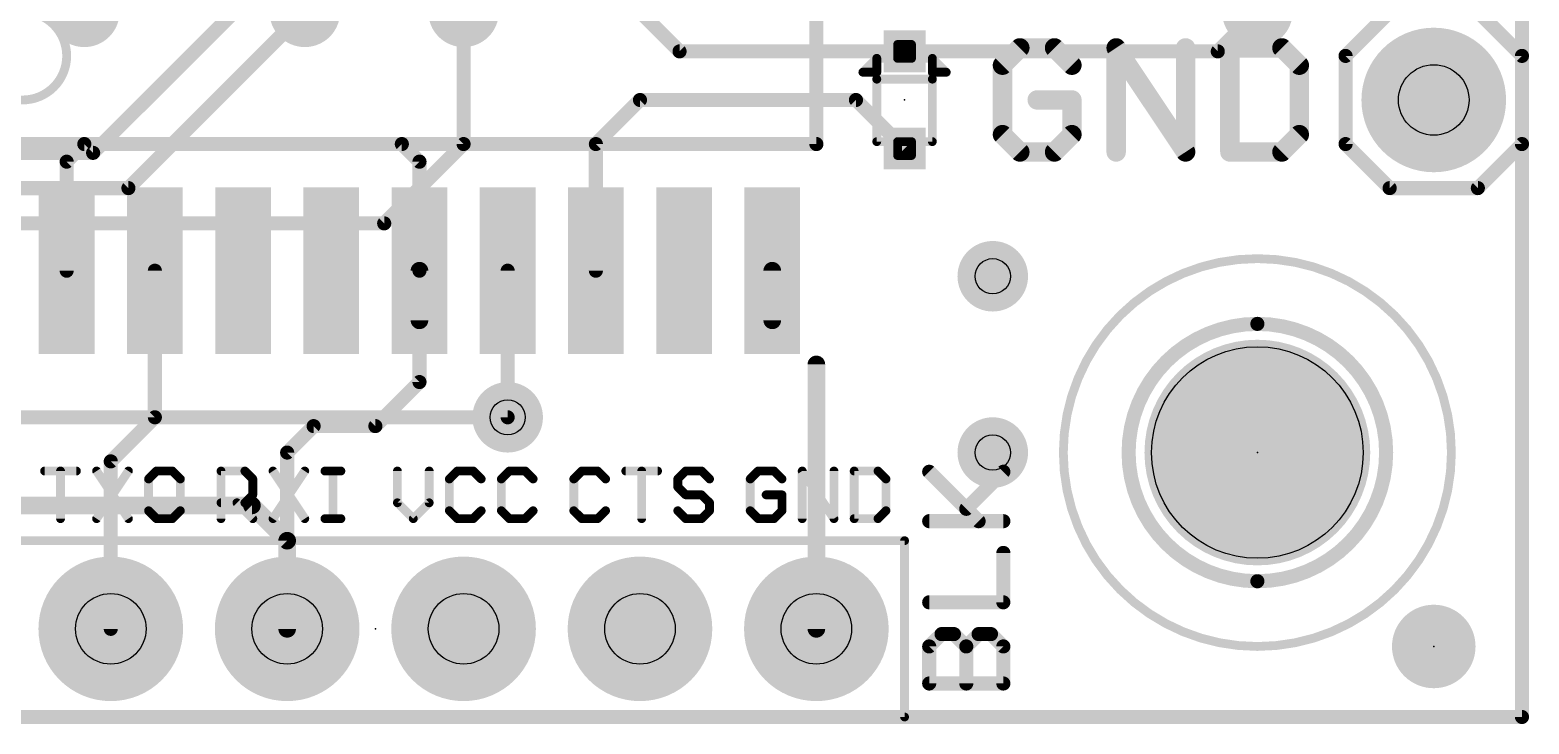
# Model space of a CAD drawing. Extents: x -98 to 45, y 0 to 29.
# Drawn here: x 21.7 to 43.28, y -0.1 to 9.9 of the extents above; entities that cross this region are included whole.
import ezdxf

# ---------------------------------------------------------------- set-up
doc = ezdxf.new("R2010")
doc.units = 0
for name, color, linetype in [('1', 12, 'CONTINUOUS'), ('16', 132, 'CONTINUOUS'), ('17', 110, 'CONTINUOUS'), ('18', 110, 'CONTINUOUS'), ('20', 53, 'CONTINUOUS'), ('21', 53, 'CONTINUOUS'), ('23', 53, 'CONTINUOUS'), ('29', 253, 'CONTINUOUS'), ('30', 253, 'CONTINUOUS'), ('31', 253, 'CONTINUOUS'), ('39', 12, 'CONTINUOUS'), ('41', 12, 'CONTINUOUS'), ('42', 132, 'CONTINUOUS'), ('44', 253, 'CONTINUOUS'), ('51', 53, 'CONTINUOUS')]:
    doc.layers.add(name, color=color, linetype=linetype)

# ---------------------------------------------------------------- blocks, each defined once
blk = doc.blocks.new('RECT')
blk.add_solid([(-0.5, -0.5), (0.5, -0.5), (-0.5, 0.5), (0.5, 0.5)])
blk = doc.blocks.new('PIE')
at = {"const_width": 0.5}
blk.add_lwpolyline([(0, -0.25, 1), (0, 0.25, 1), (0, -0.25)], format="xyb", dxfattribs=at)
blk = doc.blocks.new('ROUNDP')
at = {"const_width": 0.5}
blk.add_lwpolyline([(0, -0.25, 1), (0, 0.25, 1), (0, -0.25)], format="xyb", dxfattribs=at)
blk = doc.blocks.new('ROUNDV')
at = {"const_width": 0.5}
blk.add_lwpolyline([(0, -0.25, 1), (0, 0.25, 1), (0, -0.25)], format="xyb", dxfattribs=at)

msp = doc.modelspace()

# ---------------------------------------------------------------- linework, layer by layer
at = {"layer": '1'}
for points, const_width in [([(43.18, 24.13), (43.18, 0)], 0.2032), ([(29.21, 11.43), (31.05, 9.59)], 0.2032), ([(39.37, 10.16), (38.8, 9.59)], 0.2032), ([(31.05, 9.59), (34.29, 9.59)], 0.2032), ([(38.8, 9.59), (34.29, 9.59)], 0.2032), ([(29.845, 8.255), (30.48, 8.89)], 0.2032), ([(30.48, 8.89), (33.59, 8.89)], 0.2032), ([(33.59, 8.89), (34.29, 8.19)], 0.2032), ([(22.225, 8.001), (22.479, 8.255)], 0.2032), ([(22.479, 8.255), (27.051, 8.255)], 0.2032), ([(27.051, 8.255), (27.305, 8.001)], 0.2032), ([(29.845, 6.43), (29.845, 8.255)], 0.2032), ([(22.225, 6.43), (22.225, 8.001)], 0.2032), ([(27.305, 8.001), (27.305, 6.43)], 0.2032), ([(23.495, 4.318), (23.495, 6.43)], 0.2032), ([(27.305, 6.43), (27.305, 5.715)], 0.254), ([(27.305, 4.826), (27.305, 6.43)], 0.2032), ([(28.575, 6.43), (28.575, 4.318)], 0.2032), ([(32.385, 6.43), (32.385, 5.715)], 0.254), ([(33.02, 5.08), (33.02, 1.27)], 0.254), ([(26.67, 4.191), (27.305, 4.826)], 0.2032), ([(22.86, 3.683), (23.495, 4.318)], 0.2032), ([(25.4, 3.81), (25.781, 4.191)], 0.2032), ([(25.781, 4.191), (26.67, 4.191)], 0.2032), ([(25.4, 1.27), (25.4, 3.81)], 0.2032), ([(22.86, 1.27), (22.86, 3.683)], 0.2032), ([(43.18, 0), (0, 0)], 0.2032)]:
    msp.add_lwpolyline(points, dxfattribs=dict(at, const_width=const_width))
for points, const_width in [([(31.05, 9.6408, 1), (31.05, 9.5392)], 0.1016), ([(31.0141, 9.5541, 1), (31.0859, 9.6259)], 0.1016), ([(34.29, 9.6408, 1), (34.29, 9.5392)], 0.1016), ([(34.29, 9.5392, 1), (34.29, 9.6408)], 0.1016), ([(38.7641, 9.6259, 1), (38.8359, 9.5541)], 0.1016), ([(38.8, 9.5392, 1), (38.8, 9.6408)], 0.1016), ([(30.48, 8.9408, 1), (30.48, 8.8392)], 0.1016), ([(30.5159, 8.8541, 1), (30.4441, 8.9259)], 0.1016), ([(33.6259, 8.9259, 1), (33.5541, 8.8541)], 0.1016), ([(33.59, 8.8392, 1), (33.59, 8.9408)], 0.1016), ([(22.479, 8.3058, 1), (22.479, 8.2042)], 0.1016), ([(22.5149, 8.2191, 1), (22.4431, 8.2909)], 0.1016), ([(27.0869, 8.2909, 1), (27.0151, 8.2191)], 0.1016), ([(27.051, 8.2042, 1), (27.051, 8.3058)], 0.1016), ([(29.8958, 8.255, 1), (29.7942, 8.255)], 0.1016), ([(29.8091, 8.2909, 1), (29.8809, 8.2191)], 0.1016), ([(34.2541, 8.1541, 1), (34.3259, 8.2259)], 0.1016), ([(22.2758, 8.001, 1), (22.1742, 8.001)], 0.1016), ([(22.1891, 8.0369, 1), (22.2609, 7.9651)], 0.1016), ([(27.3558, 8.001, 1), (27.2542, 8.001)], 0.1016), ([(27.2691, 7.9651, 1), (27.3409, 8.0369)], 0.1016), ([(22.1742, 6.43, 1), (22.2758, 6.43)], 0.1016), ([(23.5458, 6.43, 1), (23.4442, 6.43)], 0.1016), ([(27.3685, 6.43, 1), (27.2415, 6.43)], 0.127), ([(27.3558, 6.43, 1), (27.2542, 6.43)], 0.1016), ([(27.2542, 6.43, 1), (27.3558, 6.43)], 0.1016), ([(28.6258, 6.43, 1), (28.5242, 6.43)], 0.1016), ([(29.7942, 6.43, 1), (29.8958, 6.43)], 0.1016), ([(32.4485, 6.43, 1), (32.3215, 6.43)], 0.127), ([(27.2415, 5.715, 1), (27.3685, 5.715)], 0.127), ([(32.3215, 5.715, 1), (32.4485, 5.715)], 0.127), ([(33.0835, 5.08, 1), (32.9565, 5.08)], 0.127), ([(27.2542, 4.826, 1), (27.3558, 4.826)], 0.1016), ([(27.3409, 4.7901, 1), (27.2691, 4.8619)], 0.1016), ([(23.4442, 4.318, 1), (23.5458, 4.318)], 0.1016), ([(23.5309, 4.2821, 1), (23.4591, 4.3539)], 0.1016), ([(28.5242, 4.318, 1), (28.6258, 4.318)], 0.1016), ([(25.781, 4.2418, 1), (25.781, 4.1402)], 0.1016), ([(25.8169, 4.1551, 1), (25.7451, 4.2269)], 0.1016), ([(26.6341, 4.2269, 1), (26.7059, 4.1551)], 0.1016), ([(26.67, 4.1402, 1), (26.67, 4.2418)], 0.1016), ([(25.4508, 3.81, 1), (25.3492, 3.81)], 0.1016), ([(25.3641, 3.8459, 1), (25.4359, 3.7741)], 0.1016), ([(22.9108, 3.683, 1), (22.8092, 3.683)], 0.1016), ([(22.8241, 3.7189, 1), (22.8959, 3.6471)], 0.1016), ([(22.8092, 1.27, 1), (22.9108, 1.27)], 0.1016), ([(25.3492, 1.27, 1), (25.4508, 1.27)], 0.1016), ([(32.9565, 1.27, 1), (33.0835, 1.27)], 0.127), ([(43.1292, 0, 1), (43.2308, 0)], 0.1016), ([(43.18, -0.0508, 1), (43.18, 0.0508)], 0.1016)]:
    msp.add_lwpolyline(points, format="xyb", dxfattribs=dict(at, const_width=const_width))
at = {"layer": '16'}
for points, const_width in [([(43.18, 24.13), (43.18, 0)], 0.2032), ([(22.606, 8.128), (24.765, 10.287)], 0.2032), ([(23.114, 7.62), (25.654, 10.16)], 0.2032), ([(27.94, 8.255), (27.94, 10.16)], 0.2032), ([(18.161, 8.128), (22.606, 8.128)], 0.2032), ([(26.797, 7.112), (27.94, 8.255)], 0.2032), ([(23.114, 7.62), (20.32, 7.62)], 0.2032), ([(21.463, 7.112), (26.797, 7.112)], 0.2032), ([(28.575, 4.318), (20.828, 4.318)], 0.2032), ([(19.177, 3.048), (24.892, 3.048)], 0.254), ([(24.892, 3.048), (25.4, 2.54)], 0.254), ([(25.4, 2.54), (25.4, 1.27)], 0.254), ([(43.18, 0), (0, 0)], 0.2032)]:
    msp.add_lwpolyline(points, dxfattribs=dict(at, const_width=const_width))
for points, const_width in [([(22.5701, 8.1639, 1), (22.6419, 8.0921)], 0.1016), ([(22.606, 8.0772, 1), (22.606, 8.1788)], 0.1016), ([(27.8892, 8.255, 1), (27.9908, 8.255)], 0.1016), ([(27.9759, 8.2191, 1), (27.9041, 8.2909)], 0.1016), ([(23.0781, 7.6559, 1), (23.1499, 7.5841)], 0.1016), ([(23.114, 7.5692, 1), (23.114, 7.6708)], 0.1016), ([(26.7611, 7.1479, 1), (26.8329, 7.0761)], 0.1016), ([(26.797, 7.0612, 1), (26.797, 7.1628)], 0.1016), ([(28.575, 4.2672, 1), (28.575, 4.3688)], 0.1016), ([(24.9369, 3.0929, 1), (24.8471, 3.0031)], 0.127), ([(24.892, 2.9845, 1), (24.892, 3.1115)], 0.127), ([(25.4635, 2.54, 1), (25.3365, 2.54)], 0.127), ([(25.3551, 2.4951, 1), (25.4449, 2.5849)], 0.127), ([(25.3365, 1.27, 1), (25.4635, 1.27)], 0.127), ([(43.1292, 0, 1), (43.2308, 0)], 0.1016), ([(43.18, -0.0508, 1), (43.18, 0.0508)], 0.1016)]:
    msp.add_lwpolyline(points, format="xyb", dxfattribs=dict(at, const_width=const_width))
at = {"layer": '20', "const_width": 0.1524}
for points in [[(43.18, 0), (43.18, 24.13)], [(0, 0), (43.18, 0)]]:
    msp.add_lwpolyline(points, dxfattribs=at)
at = {"layer": '20', "const_width": 0.0762}
for points in [[(43.1419, 0, 1), (43.2181, 0)], [(43.18, -0.0381, 1), (43.18, 0.0381)]]:
    msp.add_lwpolyline(points, format="xyb", dxfattribs=at)
at = {"layer": '20'}
msp.add_circle((39.37, 3.81), 1.524, dxfattribs=at)
at = {"layer": '21'}
for points, const_width in [([(33.02, 14.605), (33.02, 8.255)], 0.2032), ([(40.64, 9.525), (41.275, 10.16)], 0.2032), ([(42.545, 10.16), (43.18, 9.525)], 0.2032), ([(35.9497, 9.6406), (35.6997, 9.3906)], 0.2794), ([(36.4496, 9.6406), (35.9497, 9.6406)], 0.2794), ([(36.6996, 9.3906), (36.4496, 9.6406)], 0.2794), ([(37.3369, 8.1407), (37.3369, 9.6406)], 0.2794), ([(37.3369, 9.6406), (38.3368, 8.1407)], 0.2794), ([(38.3368, 8.1407), (38.3368, 9.6406)], 0.2794), ([(38.974, 9.6406), (38.974, 8.1407)], 0.2794), ([(39.724, 9.6406), (38.974, 9.6406)], 0.2794), ([(39.9739, 9.3906), (39.724, 9.6406)], 0.2794), ([(33.89, 9.49), (33.69, 9.29)], 0.127), ([(33.89, 9.49), (33.89, 9.29)], 0.127), ([(34.69, 9.29), (34.69, 9.49)], 0.127), ([(34.69, 9.49), (34.89, 9.29)], 0.127), ([(35.6997, 9.3906), (35.6997, 8.3907)], 0.2794), ([(39.9739, 8.3907), (39.9739, 9.3906)], 0.2794), ([(40.64, 8.255), (40.64, 9.525)], 0.2032), ([(43.18, 9.525), (43.18, 8.255)], 0.2032), ([(33.69, 9.29), (33.89, 9.29)], 0.127), ([(33.89, 9.29), (33.89, 8.29)], 0.127), ([(34.69, 8.29), (34.69, 9.29)], 0.127), ([(34.89, 9.29), (34.69, 9.29)], 0.127), ([(36.6996, 8.8906), (36.1997, 8.8906)], 0.2794), ([(36.6996, 8.3907), (36.6996, 8.8906)], 0.2794), ([(35.6997, 8.3907), (35.9497, 8.1407)], 0.2794), ([(36.4496, 8.1407), (36.6996, 8.3907)], 0.2794), ([(39.724, 8.1407), (39.9739, 8.3907)], 0.2794), ([(33.02, 8.255), (20.32, 8.255)], 0.2032), ([(35.9497, 8.1407), (36.4496, 8.1407)], 0.2794), ([(38.974, 8.1407), (39.724, 8.1407)], 0.2794), ([(41.275, 7.62), (40.64, 8.255)], 0.2032), ([(43.18, 8.255), (42.545, 7.62)], 0.2032), ([(42.545, 7.62), (41.275, 7.62)], 0.2032), ([(21.9075, 3.5439), (22.3651, 3.5439)], 0.127), ([(22.1363, 2.8575), (22.1363, 3.5439)], 0.127), ([(22.6559, 3.5439), (23.1135, 2.8575)], 0.127), ([(23.1135, 3.5439), (22.6559, 2.8575)], 0.127), ([(23.5187, 3.5439), (23.4043, 3.4295)], 0.127), ([(23.4043, 3.4295), (23.4043, 2.9719)], 0.127), ([(23.7475, 3.5439), (23.5187, 3.5439)], 0.127), ([(23.8619, 3.4295), (23.7475, 3.5439)], 0.127), ([(23.8619, 2.9719), (23.8619, 3.4295)], 0.127), ([(24.4475, 2.8575), (24.4475, 3.5439)], 0.127), ([(24.4475, 3.5439), (24.7907, 3.5439)], 0.127), ([(24.7907, 3.5439), (24.9051, 3.4295)], 0.127), ([(24.9051, 3.4295), (24.9051, 3.2007)], 0.127), ([(25.1959, 3.5439), (25.6535, 2.8575)], 0.127), ([(25.6535, 3.5439), (25.1959, 2.8575)], 0.127), ([(25.9443, 3.5439), (26.1731, 3.5439)], 0.127), ([(26.0587, 2.8575), (26.0587, 3.5439)], 0.127), ([(26.9875, 3.5439), (26.9875, 3.0863)], 0.127), ([(27.4451, 3.0863), (27.4451, 3.5439)], 0.127), ([(27.8503, 3.5439), (27.7359, 3.4295)], 0.127), ([(27.7359, 3.4295), (27.7359, 2.9719)], 0.127), ([(28.0791, 3.5439), (27.8503, 3.5439)], 0.127), ([(28.1935, 3.4295), (28.0791, 3.5439)], 0.127), ([(28.5987, 3.5439), (28.4843, 3.4295)], 0.127), ([(28.4843, 3.4295), (28.4843, 2.9719)], 0.127), ([(28.8275, 3.5439), (28.5987, 3.5439)], 0.127), ([(28.9419, 3.4295), (28.8275, 3.5439)], 0.127), ([(29.6419, 3.5439), (29.5275, 3.4295)], 0.127), ([(29.5275, 3.4295), (29.5275, 2.9719)], 0.127), ([(29.8707, 3.5439), (29.6419, 3.5439)], 0.127), ([(29.9851, 3.4295), (29.8707, 3.5439)], 0.127), ([(30.2759, 3.5439), (30.7335, 3.5439)], 0.127), ([(30.5047, 2.8575), (30.5047, 3.5439)], 0.127), ([(31.1387, 3.5439), (31.0243, 3.4295)], 0.127), ([(31.0243, 3.4295), (31.0243, 3.3151)], 0.127), ([(31.3675, 3.5439), (31.1387, 3.5439)], 0.127), ([(31.4819, 3.4295), (31.3675, 3.5439)], 0.127), ([(32.1819, 3.5439), (32.0675, 3.4295)], 0.127), ([(32.0675, 3.4295), (32.0675, 2.9719)], 0.127), ([(32.4107, 3.5439), (32.1819, 3.5439)], 0.127), ([(32.5251, 3.4295), (32.4107, 3.5439)], 0.127), ([(32.8159, 2.8575), (32.8159, 3.5439)], 0.127), ([(32.8159, 3.5439), (33.2735, 2.8575)], 0.127), ([(33.2735, 2.8575), (33.2735, 3.5439)], 0.127), ([(33.5643, 3.5439), (33.5643, 2.8575)], 0.127), ([(33.9075, 3.5439), (33.5643, 3.5439)], 0.127), ([(34.0219, 3.4295), (33.9075, 3.5439)], 0.127), ([(34.0219, 2.9719), (34.0219, 3.4295)], 0.127), ([(35.3565, 2.8214), (34.6447, 3.5332)], 0.2032), ([(35.1785, 2.9993), (35.7124, 3.5332)], 0.2032), ([(24.9051, 3.2007), (24.7907, 3.0863)], 0.127), ([(31.0243, 3.3151), (31.1387, 3.2007)], 0.127), ([(31.1387, 3.2007), (31.3675, 3.2007)], 0.127), ([(31.3675, 3.2007), (31.4819, 3.0863)], 0.127), ([(32.5251, 3.2007), (32.2963, 3.2007)], 0.127), ([(32.5251, 2.9719), (32.5251, 3.2007)], 0.127), ([(23.4043, 2.9719), (23.5187, 2.8575)], 0.127), ([(23.7475, 2.8575), (23.8619, 2.9719)], 0.127), ([(24.7907, 3.0863), (24.4475, 3.0863)], 0.127), ([(24.6763, 3.0863), (24.9051, 2.8575)], 0.127), ([(26.9875, 3.0863), (27.2163, 2.8575)], 0.127), ([(27.2163, 2.8575), (27.4451, 3.0863)], 0.127), ([(27.7359, 2.9719), (27.8503, 2.8575)], 0.127), ([(28.0791, 2.8575), (28.1935, 2.9719)], 0.127), ([(28.4843, 2.9719), (28.5987, 2.8575)], 0.127), ([(28.8275, 2.8575), (28.9419, 2.9719)], 0.127), ([(29.5275, 2.9719), (29.6419, 2.8575)], 0.127), ([(29.8707, 2.8575), (29.9851, 2.9719)], 0.127), ([(31.1387, 2.8575), (31.0243, 2.9719)], 0.127), ([(31.4819, 2.9719), (31.3675, 2.8575)], 0.127), ([(31.4819, 3.0863), (31.4819, 2.9719)], 0.127), ([(32.0675, 2.9719), (32.1819, 2.8575)], 0.127), ([(32.4107, 2.8575), (32.5251, 2.9719)], 0.127), ([(33.9075, 2.8575), (34.0219, 2.9719)], 0.127), ([(23.5187, 2.8575), (23.7475, 2.8575)], 0.127), ([(25.9443, 2.8575), (26.1731, 2.8575)], 0.127), ([(27.8503, 2.8575), (28.0791, 2.8575)], 0.127), ([(28.5987, 2.8575), (28.8275, 2.8575)], 0.127), ([(29.6419, 2.8575), (29.8707, 2.8575)], 0.127), ([(31.3675, 2.8575), (31.1387, 2.8575)], 0.127), ([(32.1819, 2.8575), (32.4107, 2.8575)], 0.127), ([(33.5643, 2.8575), (33.9075, 2.8575)], 0.127), ([(34.6447, 2.8214), (35.7124, 2.8214)], 0.2032), ([(19.05, 2.54), (34.29, 2.54)], 0.127), ([(34.29, 2.54), (34.29, 0)], 0.127), ([(35.7124, 1.652), (35.7124, 2.3638)], 0.2032), ([(34.6447, 1.652), (35.7124, 1.652)], 0.2032), ([(34.6447, 1.0165), (34.8226, 1.1944)], 0.2032), ([(34.8226, 1.1944), (35.0006, 1.1944)], 0.2032), ([(35.0006, 1.1944), (35.1785, 1.0165)], 0.2032), ([(35.1785, 1.0165), (35.3565, 1.1944)], 0.2032), ([(35.3565, 1.1944), (35.5344, 1.1944)], 0.2032), ([(35.5344, 1.1944), (35.7124, 1.0165)], 0.2032), ([(34.6447, 0.4826), (34.6447, 1.0165)], 0.2032), ([(35.1785, 0.4826), (35.1785, 1.0165)], 0.2032), ([(35.7124, 1.0165), (35.7124, 0.4826)], 0.2032), ([(35.7124, 0.4826), (34.6447, 0.4826)], 0.2032), ([(34.29, 0), (19.05, 0)], 0.127)]:
    msp.add_lwpolyline(points, dxfattribs=dict(at, const_width=const_width))
for points, const_width in [([(21.59, 8.89, 1), (21.59, 10.16, 1), (21.59, 8.89)], 0.127), ([(35.9497, 9.7104, 1), (35.9497, 9.5707)], 0.1397), ([(35.9991, 9.5912, 1), (35.9003, 9.69)], 0.1397), ([(36.499, 9.69, 1), (36.4002, 9.5912)], 0.1397), ([(36.4496, 9.5707, 1), (36.4496, 9.7104)], 0.1397), ([(37.4067, 9.6406, 1), (37.267, 9.6406)], 0.1397), ([(37.395, 9.6793, 1), (37.2787, 9.6018)], 0.1397), ([(38.4066, 9.6406, 1), (38.2669, 9.6406)], 0.1397), ([(38.974, 9.7104, 1), (38.974, 9.5707)], 0.1397), ([(39.0439, 9.6406, 1), (38.9042, 9.6406)], 0.1397), ([(39.7733, 9.69, 1), (39.6746, 9.5912)], 0.1397), ([(39.724, 9.5707, 1), (39.724, 9.7104)], 0.1397), ([(33.9218, 9.49, 1), (33.8582, 9.49)], 0.0635), ([(33.9125, 9.4675, 1), (33.8675, 9.5125)], 0.0635), ([(34.7125, 9.5125, 1), (34.6675, 9.4675)], 0.0635), ([(34.7218, 9.49, 1), (34.6583, 9.49)], 0.0635), ([(35.7696, 9.3906, 1), (35.6298, 9.3906)], 0.1397), ([(35.6503, 9.44, 1), (35.7491, 9.3412)], 0.1397), ([(36.6502, 9.3412, 1), (36.749, 9.44)], 0.1397), ([(40.0438, 9.3906, 1), (39.9041, 9.3906)], 0.1397), ([(39.9245, 9.3412, 1), (40.0233, 9.44)], 0.1397), ([(40.6908, 9.525, 1), (40.5892, 9.525)], 0.1016), ([(40.6041, 9.5609, 1), (40.6759, 9.4891)], 0.1016), ([(43.2308, 9.525, 1), (43.1292, 9.525)], 0.1016), ([(43.1441, 9.4891, 1), (43.2159, 9.5609)], 0.1016), ([(33.6675, 9.3125, 1), (33.7125, 9.2675)], 0.0635), ([(33.69, 9.3218, 1), (33.69, 9.2583)], 0.0635), ([(33.9218, 9.29, 1), (33.8582, 9.29)], 0.0635), ([(33.8582, 9.29, 1), (33.9218, 9.29)], 0.0635), ([(33.89, 9.2583, 1), (33.89, 9.3218)], 0.0635), ([(34.69, 9.3218, 1), (34.69, 9.2583)], 0.0635), ([(34.7218, 9.29, 1), (34.6583, 9.29)], 0.0635), ([(34.6583, 9.29, 1), (34.7218, 9.29)], 0.0635), ([(34.8675, 9.2675, 1), (34.9125, 9.3125)], 0.0635), ([(34.89, 9.2583, 1), (34.89, 9.3218)], 0.0635), ([(36.1997, 8.9605, 1), (36.1997, 8.8208)], 0.1397), ([(36.7695, 8.8906, 1), (36.6298, 8.8906)], 0.1397), ([(36.6996, 8.8208, 1), (36.6996, 8.9605)], 0.1397), ([(35.7491, 8.4401, 1), (35.6503, 8.3413)], 0.1397), ([(35.6298, 8.3907, 1), (35.7696, 8.3907)], 0.1397), ([(36.6298, 8.3907, 1), (36.7695, 8.3907)], 0.1397), ([(36.749, 8.3413, 1), (36.6502, 8.4401)], 0.1397), ([(39.9041, 8.3907, 1), (40.0438, 8.3907)], 0.1397), ([(40.0233, 8.3413, 1), (39.9245, 8.4401)], 0.1397), ([(32.9692, 8.255, 1), (33.0708, 8.255)], 0.1016), ([(33.02, 8.2042, 1), (33.02, 8.3058)], 0.1016), ([(33.8582, 8.29, 1), (33.9218, 8.29)], 0.0635), ([(34.6583, 8.29, 1), (34.7218, 8.29)], 0.0635), ([(35.9497, 8.2106, 1), (35.9497, 8.0709)], 0.1397), ([(35.9003, 8.0913, 1), (35.9991, 8.1901)], 0.1397), ([(36.4002, 8.1901, 1), (36.499, 8.0913)], 0.1397), ([(36.4496, 8.0709, 1), (36.4496, 8.2106)], 0.1397), ([(37.267, 8.1407, 1), (37.4067, 8.1407)], 0.1397), ([(38.2669, 8.1407, 1), (38.4066, 8.1407)], 0.1397), ([(38.2787, 8.102, 1), (38.3949, 8.1794)], 0.1397), ([(38.974, 8.2106, 1), (38.974, 8.0709)], 0.1397), ([(38.9042, 8.1407, 1), (39.0439, 8.1407)], 0.1397), ([(39.6746, 8.1901, 1), (39.7733, 8.0913)], 0.1397), ([(39.724, 8.0709, 1), (39.724, 8.2106)], 0.1397), ([(40.6759, 8.2909, 1), (40.6041, 8.2191)], 0.1016), ([(40.5892, 8.255, 1), (40.6908, 8.255)], 0.1016), ([(43.1292, 8.255, 1), (43.2308, 8.255)], 0.1016), ([(43.2159, 8.2191, 1), (43.1441, 8.2909)], 0.1016), ([(41.275, 7.6708, 1), (41.275, 7.5692)], 0.1016), ([(41.2391, 7.5841, 1), (41.3109, 7.6559)], 0.1016), ([(42.5091, 7.6559, 1), (42.5809, 7.5841)], 0.1016), ([(42.545, 7.5692, 1), (42.545, 7.6708)], 0.1016), ([(21.9075, 3.5756, 1), (21.9075, 3.5121)], 0.0635), ([(22.168, 3.5439, 1), (22.1045, 3.5439)], 0.0635), ([(22.3651, 3.5121, 1), (22.3651, 3.5756)], 0.0635), ([(22.6823, 3.5615, 1), (22.6295, 3.5263)], 0.0635), ([(23.1399, 3.5263, 1), (23.0871, 3.5615)], 0.0635), ([(23.4361, 3.4295, 1), (23.3726, 3.4295)], 0.0635), ([(23.3819, 3.4519, 1), (23.4268, 3.407)], 0.0635), ([(23.5187, 3.5756, 1), (23.5187, 3.5121)], 0.0635), ([(23.5412, 3.5214, 1), (23.4963, 3.5663)], 0.0635), ([(23.77, 3.5663, 1), (23.7251, 3.5214)], 0.0635), ([(23.7475, 3.5121, 1), (23.7475, 3.5756)], 0.0635), ([(23.8937, 3.4295, 1), (23.8302, 3.4295)], 0.0635), ([(23.8395, 3.407, 1), (23.8844, 3.4519)], 0.0635), ([(24.4475, 3.5756, 1), (24.4475, 3.5121)], 0.0635), ([(24.4793, 3.5439, 1), (24.4158, 3.5439)], 0.0635), ([(24.8131, 3.5663, 1), (24.7682, 3.5214)], 0.0635), ([(24.7907, 3.5121, 1), (24.7907, 3.5756)], 0.0635), ([(24.9368, 3.4295, 1), (24.8733, 3.4295)], 0.0635), ([(24.8826, 3.407, 1), (24.9275, 3.4519)], 0.0635), ([(25.2223, 3.5615, 1), (25.1695, 3.5263)], 0.0635), ([(25.6799, 3.5263, 1), (25.6271, 3.5615)], 0.0635), ([(25.9443, 3.5756, 1), (25.9443, 3.5121)], 0.0635), ([(26.0905, 3.5439, 1), (26.027, 3.5439)], 0.0635), ([(26.1731, 3.5121, 1), (26.1731, 3.5756)], 0.0635), ([(27.0192, 3.5439, 1), (26.9558, 3.5439)], 0.0635), ([(27.4768, 3.5439, 1), (27.4133, 3.5439)], 0.0635), ([(27.7677, 3.4295, 1), (27.7042, 3.4295)], 0.0635), ([(27.7135, 3.4519, 1), (27.7584, 3.407)], 0.0635), ([(27.8503, 3.5756, 1), (27.8503, 3.5121)], 0.0635), ([(27.8728, 3.5214, 1), (27.8279, 3.5663)], 0.0635), ([(28.1016, 3.5663, 1), (28.0567, 3.5214)], 0.0635), ([(28.0791, 3.5121, 1), (28.0791, 3.5756)], 0.0635), ([(28.1711, 3.407, 1), (28.216, 3.4519)], 0.0635), ([(28.5161, 3.4295, 1), (28.4526, 3.4295)], 0.0635), ([(28.4619, 3.4519, 1), (28.5068, 3.407)], 0.0635), ([(28.5987, 3.5756, 1), (28.5987, 3.5121)], 0.0635), ([(28.6212, 3.5214, 1), (28.5763, 3.5663)], 0.0635), ([(28.85, 3.5663, 1), (28.8051, 3.5214)], 0.0635), ([(28.8275, 3.5121, 1), (28.8275, 3.5756)], 0.0635), ([(28.9195, 3.407, 1), (28.9644, 3.4519)], 0.0635), ([(29.505, 3.4519, 1), (29.55, 3.407)], 0.0635), ([(29.5592, 3.4295, 1), (29.4958, 3.4295)], 0.0635), ([(29.6419, 3.5756, 1), (29.6419, 3.5121)], 0.0635), ([(29.6643, 3.5214, 1), (29.6194, 3.5663)], 0.0635), ([(29.8931, 3.5663, 1), (29.8482, 3.5214)], 0.0635), ([(29.8707, 3.5121, 1), (29.8707, 3.5756)], 0.0635), ([(29.9626, 3.407, 1), (30.0075, 3.4519)], 0.0635), ([(30.2759, 3.5756, 1), (30.2759, 3.5121)], 0.0635), ([(30.5365, 3.5439, 1), (30.473, 3.5439)], 0.0635), ([(30.7335, 3.5121, 1), (30.7335, 3.5756)], 0.0635), ([(31.0561, 3.4295, 1), (30.9926, 3.4295)], 0.0635), ([(31.0019, 3.4519, 1), (31.0468, 3.407)], 0.0635), ([(31.1387, 3.5756, 1), (31.1387, 3.5121)], 0.0635), ([(31.1612, 3.5214, 1), (31.1163, 3.5663)], 0.0635), ([(31.39, 3.5663, 1), (31.3451, 3.5214)], 0.0635), ([(31.3675, 3.5121, 1), (31.3675, 3.5756)], 0.0635), ([(31.4595, 3.407, 1), (31.5044, 3.4519)], 0.0635), ([(32.0993, 3.4295, 1), (32.0358, 3.4295)], 0.0635), ([(32.045, 3.4519, 1), (32.09, 3.407)], 0.0635), ([(32.1819, 3.5756, 1), (32.1819, 3.5121)], 0.0635), ([(32.2043, 3.5214, 1), (32.1594, 3.5663)], 0.0635), ([(32.4331, 3.5663, 1), (32.3882, 3.5214)], 0.0635), ([(32.4107, 3.5121, 1), (32.4107, 3.5756)], 0.0635), ([(32.5026, 3.407, 1), (32.5475, 3.4519)], 0.0635), ([(32.8477, 3.5439, 1), (32.7842, 3.5439)], 0.0635), ([(32.8423, 3.5615, 1), (32.7895, 3.5263)], 0.0635), ([(33.3053, 3.5439, 1), (33.2418, 3.5439)], 0.0635), ([(33.5961, 3.5439, 1), (33.5326, 3.5439)], 0.0635), ([(33.5643, 3.5756, 1), (33.5643, 3.5121)], 0.0635), ([(33.93, 3.5663, 1), (33.8851, 3.5214)], 0.0635), ([(33.9075, 3.5121, 1), (33.9075, 3.5756)], 0.0635), ([(34.0537, 3.4295, 1), (33.9902, 3.4295)], 0.0635), ([(33.9995, 3.407, 1), (34.0444, 3.4519)], 0.0635), ([(34.6806, 3.5691, 1), (34.6088, 3.4973)], 0.1016), ([(35.7483, 3.4973, 1), (35.6765, 3.5691)], 0.1016), ([(24.9275, 3.1782, 1), (24.8826, 3.2231)], 0.0635), ([(30.9926, 3.3151, 1), (31.0561, 3.3151)], 0.0635), ([(31.0468, 3.3375, 1), (31.0019, 3.2926)], 0.0635), ([(31.1387, 3.2324, 1), (31.1387, 3.1689)], 0.0635), ([(31.1163, 3.1782, 1), (31.1612, 3.2231)], 0.0635), ([(31.39, 3.2231, 1), (31.3451, 3.1782)], 0.0635), ([(31.3675, 3.1689, 1), (31.3675, 3.2324)], 0.0635), ([(32.2963, 3.2324, 1), (32.2963, 3.1689)], 0.0635), ([(32.5568, 3.2007, 1), (32.4933, 3.2007)], 0.0635), ([(32.5251, 3.1689, 1), (32.5251, 3.2324)], 0.0635), ([(23.4268, 2.9943, 1), (23.3819, 2.9494)], 0.0635), ([(23.8844, 2.9494, 1), (23.8395, 2.9943)], 0.0635), ([(24.4475, 3.118, 1), (24.4475, 3.0545)], 0.0635), ([(24.6987, 3.1087, 1), (24.6538, 3.0638)], 0.0635), ([(24.7682, 3.1087, 1), (24.8131, 3.0638)], 0.0635), ([(24.7907, 3.0545, 1), (24.7907, 3.118)], 0.0635), ([(24.8733, 3.2007, 1), (24.9368, 3.2007)], 0.0635), ([(27.01, 3.1087, 1), (26.965, 3.0638)], 0.0635), ([(26.9558, 3.0863, 1), (27.0192, 3.0863)], 0.0635), ([(27.4133, 3.0863, 1), (27.4768, 3.0863)], 0.0635), ([(27.4675, 3.0638, 1), (27.4226, 3.1087)], 0.0635), ([(27.7584, 2.9943, 1), (27.7135, 2.9494)], 0.0635), ([(28.216, 2.9494, 1), (28.1711, 2.9943)], 0.0635), ([(28.5068, 2.9943, 1), (28.4619, 2.9494)], 0.0635), ([(28.9644, 2.9494, 1), (28.9195, 2.9943)], 0.0635), ([(29.55, 2.9943, 1), (29.505, 2.9494)], 0.0635), ([(30.0075, 2.9494, 1), (29.9626, 2.9943)], 0.0635), ([(31.0468, 2.9943, 1), (31.0019, 2.9494)], 0.0635), ([(31.5137, 3.0863, 1), (31.4502, 3.0863)], 0.0635), ([(31.4595, 3.0638, 1), (31.5044, 3.1087)], 0.0635), ([(31.5044, 2.9494, 1), (31.4595, 2.9943)], 0.0635), ([(32.09, 2.9943, 1), (32.045, 2.9494)], 0.0635), ([(32.5475, 2.9494, 1), (32.5026, 2.9943)], 0.0635), ([(34.0444, 2.9494, 1), (33.9995, 2.9943)], 0.0635), ([(35.1426, 3.0353, 1), (35.2145, 2.9634)], 0.1016), ([(22.1045, 2.8575, 1), (22.168, 2.8575)], 0.0635), ([(22.6295, 2.8751, 1), (22.6823, 2.8399)], 0.0635), ([(23.0871, 2.8399, 1), (23.1399, 2.8751)], 0.0635), ([(23.3726, 2.9719, 1), (23.4361, 2.9719)], 0.0635), ([(23.5187, 2.8893, 1), (23.5187, 2.8257)], 0.0635), ([(23.4963, 2.835, 1), (23.5412, 2.88)], 0.0635), ([(23.7251, 2.88, 1), (23.77, 2.835)], 0.0635), ([(23.7475, 2.8257, 1), (23.7475, 2.8893)], 0.0635), ([(23.8302, 2.9719, 1), (23.8937, 2.9719)], 0.0635), ([(24.4158, 2.8575, 1), (24.4793, 2.8575)], 0.0635), ([(24.8826, 2.835, 1), (24.9275, 2.88)], 0.0635), ([(25.1695, 2.8751, 1), (25.2223, 2.8399)], 0.0635), ([(25.6271, 2.8399, 1), (25.6799, 2.8751)], 0.0635), ([(25.9443, 2.8893, 1), (25.9443, 2.8257)], 0.0635), ([(26.027, 2.8575, 1), (26.0905, 2.8575)], 0.0635), ([(26.1731, 2.8257, 1), (26.1731, 2.8893)], 0.0635), ([(27.1938, 2.88, 1), (27.2387, 2.835)], 0.0635), ([(27.1938, 2.835, 1), (27.2387, 2.88)], 0.0635), ([(27.7042, 2.9719, 1), (27.7677, 2.9719)], 0.0635), ([(27.8503, 2.8893, 1), (27.8503, 2.8257)], 0.0635), ([(27.8279, 2.835, 1), (27.8728, 2.88)], 0.0635), ([(28.0567, 2.88, 1), (28.1016, 2.835)], 0.0635), ([(28.0791, 2.8257, 1), (28.0791, 2.8893)], 0.0635), ([(28.4526, 2.9719, 1), (28.5161, 2.9719)], 0.0635), ([(28.5987, 2.8893, 1), (28.5987, 2.8257)], 0.0635), ([(28.5763, 2.835, 1), (28.6212, 2.88)], 0.0635), ([(28.8051, 2.88, 1), (28.85, 2.835)], 0.0635), ([(28.8275, 2.8257, 1), (28.8275, 2.8893)], 0.0635), ([(29.4958, 2.9719, 1), (29.5592, 2.9719)], 0.0635), ([(29.6419, 2.8893, 1), (29.6419, 2.8257)], 0.0635), ([(29.6194, 2.835, 1), (29.6643, 2.88)], 0.0635), ([(29.8482, 2.88, 1), (29.8931, 2.835)], 0.0635), ([(29.8707, 2.8257, 1), (29.8707, 2.8893)], 0.0635), ([(30.473, 2.8575, 1), (30.5365, 2.8575)], 0.0635), ([(31.1387, 2.8893, 1), (31.1387, 2.8257)], 0.0635), ([(31.1163, 2.835, 1), (31.1612, 2.88)], 0.0635), ([(31.3451, 2.88, 1), (31.39, 2.835)], 0.0635), ([(31.3675, 2.8257, 1), (31.3675, 2.8893)], 0.0635), ([(31.4502, 2.9719, 1), (31.5137, 2.9719)], 0.0635), ([(32.0358, 2.9719, 1), (32.0993, 2.9719)], 0.0635), ([(32.1819, 2.8893, 1), (32.1819, 2.8257)], 0.0635), ([(32.1594, 2.835, 1), (32.2043, 2.88)], 0.0635), ([(32.3882, 2.88, 1), (32.4331, 2.835)], 0.0635), ([(32.4107, 2.8257, 1), (32.4107, 2.8893)], 0.0635), ([(32.4933, 2.9719, 1), (32.5568, 2.9719)], 0.0635), ([(32.7842, 2.8575, 1), (32.8477, 2.8575)], 0.0635), ([(33.2418, 2.8575, 1), (33.3053, 2.8575)], 0.0635), ([(33.2471, 2.8399, 1), (33.2999, 2.8751)], 0.0635), ([(33.5643, 2.8893, 1), (33.5643, 2.8257)], 0.0635), ([(33.5326, 2.8575, 1), (33.5961, 2.8575)], 0.0635), ([(33.8851, 2.88, 1), (33.93, 2.835)], 0.0635), ([(33.9075, 2.8257, 1), (33.9075, 2.8893)], 0.0635), ([(33.9902, 2.9719, 1), (34.0537, 2.9719)], 0.0635), ([(34.6447, 2.8722, 1), (34.6447, 2.7706)], 0.1016), ([(35.3206, 2.7855, 1), (35.3924, 2.8573)], 0.1016), ([(35.7124, 2.7706, 1), (35.7124, 2.8722)], 0.1016), ([(34.3218, 2.54, 1), (34.2582, 2.54)], 0.0635), ([(34.29, 2.5082, 1), (34.29, 2.5718)], 0.0635), ([(35.7632, 2.3638, 1), (35.6616, 2.3638)], 0.1016), ([(34.6447, 1.7028, 1), (34.6447, 1.6012)], 0.1016), ([(35.7124, 1.6012, 1), (35.7124, 1.7028)], 0.1016), ([(35.6616, 1.652, 1), (35.7632, 1.652)], 0.1016), ([(34.8226, 1.2452, 1), (34.8226, 1.1436)], 0.1016), ([(34.8586, 1.1585, 1), (34.7867, 1.2303)], 0.1016), ([(35.0365, 1.2303, 1), (34.9647, 1.1585)], 0.1016), ([(35.0006, 1.1436, 1), (35.0006, 1.2452)], 0.1016), ([(35.3565, 1.2452, 1), (35.3565, 1.1436)], 0.1016), ([(35.3924, 1.1585, 1), (35.3206, 1.2303)], 0.1016), ([(35.5704, 1.2303, 1), (35.4985, 1.1585)], 0.1016), ([(35.5344, 1.1436, 1), (35.5344, 1.2452)], 0.1016), ([(34.6955, 1.0165, 1), (34.5939, 1.0165)], 0.1016), ([(34.6088, 1.0524, 1), (34.6806, 0.9805)], 0.1016), ([(35.2293, 1.0165, 1), (35.1277, 1.0165)], 0.1016), ([(35.1426, 1.0524, 1), (35.2145, 0.9805)], 0.1016), ([(35.1426, 0.9805, 1), (35.2145, 1.0524)], 0.1016), ([(35.7632, 1.0165, 1), (35.6616, 1.0165)], 0.1016), ([(35.6765, 0.9805, 1), (35.7483, 1.0524)], 0.1016), ([(34.6447, 0.5334, 1), (34.6447, 0.4318)], 0.1016), ([(34.5939, 0.4826, 1), (34.6955, 0.4826)], 0.1016), ([(35.1277, 0.4826, 1), (35.2293, 0.4826)], 0.1016), ([(35.6616, 0.4826, 1), (35.7632, 0.4826)], 0.1016), ([(35.7124, 0.4318, 1), (35.7124, 0.5334)], 0.1016), ([(34.2582, 0, 1), (34.3218, 0)], 0.0635), ([(34.29, -0.0318, 1), (34.29, 0.0318)], 0.0635)]:
    msp.add_lwpolyline(points, format="xyb", dxfattribs=dict(at, const_width=const_width))
at = {"layer": '23'}
for p in [(34.29, 8.89), (39.37, 3.81), (26.67, 1.27), (41.91, 1.016)]:
    msp.add_point(p, dxfattribs=at)
at = {"layer": '29', "const_width": 1.6256}
msp.add_lwpolyline([(39.37, 2.9972, 1), (39.37, 4.6228, 1), (39.37, 2.9972)], format="xyb", dxfattribs=at)
at = {"layer": '30', "const_width": 1.6256}
msp.add_lwpolyline([(39.37, 2.9972, 1), (39.37, 4.6228, 1), (39.37, 2.9972)], format="xyb", dxfattribs=at)
at = {"layer": '39', "const_width": 0.127}
msp.add_lwpolyline([(39.37, 1.016, 1), (39.37, 6.604, 1), (39.37, 1.016)], format="xyb", dxfattribs=at)
at = {"layer": '41'}
for points, const_width in [([(39.37, 5.6642, 1), (39.37, 1.9558)], 0.2032), ([(39.37, 1.9558, 1), (39.37, 5.6642)], 0.2032), ([(39.37, 5.715, 1), (39.37, 5.6134)], 0.1016), ([(39.37, 5.6134, 1), (39.37, 5.715)], 0.1016), ([(39.37, 2.0066, 1), (39.37, 1.905)], 0.1016), ([(39.37, 1.905, 1), (39.37, 2.0066)], 0.1016)]:
    msp.add_lwpolyline(points, format="xyb", dxfattribs=dict(at, const_width=const_width))
at = {"layer": '42'}
for points, const_width in [([(39.37, 5.6642, 1), (39.37, 1.9558)], 0.2032), ([(39.37, 1.9558, 1), (39.37, 5.6642)], 0.2032), ([(39.37, 5.715, 1), (39.37, 5.6134)], 0.1016), ([(39.37, 5.6134, 1), (39.37, 5.715)], 0.1016), ([(39.37, 2.0066, 1), (39.37, 1.905)], 0.1016), ([(39.37, 1.905, 1), (39.37, 2.0066)], 0.1016)]:
    msp.add_lwpolyline(points, format="xyb", dxfattribs=dict(at, const_width=const_width))
at = {"layer": '44'}
for centre, radius in [((41.91, 8.89), 0.508), ((35.56, 6.35), 0.254), ((28.575, 4.318), 0.254), ((35.56, 3.81), 0.254), ((22.86, 1.27), 0.508), ((25.4, 1.27), 0.508), ((27.94, 1.27), 0.508), ((30.48, 1.27), 0.508), ((33.02, 1.27), 0.508)]:
    msp.add_circle(centre, radius, dxfattribs=at)
at = {"layer": '51', "const_width": 0.127}
for points in [[(34.19, 9.49), (34.19, 9.69)], [(34.19, 9.69), (34.39, 9.69)], [(34.39, 9.69), (34.39, 9.49)], [(34.19, 9.49), (33.89, 9.49)], [(33.89, 9.49), (33.89, 9.19)], [(34.39, 9.49), (34.19, 9.49)], [(34.69, 9.49), (34.39, 9.49)], [(34.69, 9.19), (34.69, 9.49)], [(33.89, 9.19), (33.89, 8.29)], [(33.89, 9.19), (34.69, 9.19)], [(34.69, 8.29), (34.69, 9.19)], [(33.89, 8.29), (34.19, 8.29)], [(34.19, 8.29), (34.39, 8.29)], [(34.19, 8.29), (34.19, 8.09)], [(34.39, 8.29), (34.69, 8.29)], [(34.39, 8.29), (34.39, 8.09)], [(34.19, 8.09), (34.39, 8.09)]]:
    msp.add_lwpolyline(points, dxfattribs=at)
at = {"layer": '51', "const_width": 0.0635}
for points in [[(34.2218, 9.69, 1), (34.1583, 9.69)], [(34.19, 9.7218, 1), (34.19, 9.6583)], [(34.4218, 9.69, 1), (34.3582, 9.69)], [(34.39, 9.6583, 1), (34.39, 9.7218)], [(33.89, 9.5218, 1), (33.89, 9.4582)], [(33.9218, 9.49, 1), (33.8582, 9.49)], [(34.19, 9.5218, 1), (34.19, 9.4582)], [(34.1583, 9.49, 1), (34.2218, 9.49)], [(34.19, 9.4582, 1), (34.19, 9.5218)], [(34.39, 9.5218, 1), (34.39, 9.4582)], [(34.3582, 9.49, 1), (34.4218, 9.49)], [(34.39, 9.4582, 1), (34.39, 9.5218)], [(34.7218, 9.49, 1), (34.6583, 9.49)], [(34.69, 9.4582, 1), (34.69, 9.5218)], [(33.9218, 9.19, 1), (33.8582, 9.19)], [(33.8582, 9.19, 1), (33.9218, 9.19)], [(33.89, 9.2218, 1), (33.89, 9.1583)], [(34.7218, 9.19, 1), (34.6583, 9.19)], [(34.6583, 9.19, 1), (34.7218, 9.19)], [(34.69, 9.1583, 1), (34.69, 9.2218)], [(33.8582, 8.29, 1), (33.9218, 8.29)], [(33.89, 8.3218, 1), (33.89, 8.2583)], [(34.19, 8.3218, 1), (34.19, 8.2583)], [(34.2218, 8.29, 1), (34.1583, 8.29)], [(34.19, 8.2583, 1), (34.19, 8.3218)], [(34.4218, 8.29, 1), (34.3582, 8.29)], [(34.39, 8.3218, 1), (34.39, 8.2583)], [(34.39, 8.2583, 1), (34.39, 8.3218)], [(34.6583, 8.29, 1), (34.7218, 8.29)], [(34.69, 8.2583, 1), (34.69, 8.3218)], [(34.19, 8.1218, 1), (34.19, 8.0582)], [(34.1583, 8.09, 1), (34.2218, 8.09)], [(34.3582, 8.09, 1), (34.4218, 8.09)], [(34.39, 8.0582, 1), (34.39, 8.1218)]]:
    msp.add_lwpolyline(points, format="xyb", dxfattribs=at)

# ---------------------------------------------------------------- block references
at = {"layer": '1', "xscale": 0.4, "yscale": 0.4, "rotation": 90}
for p in [(34.29, 9.59), (34.29, 8.19)]:
    msp.add_blockref('RECT', p, dxfattribs=at)
at = {"layer": '1', "xscale": 0.6, "yscale": 2.2}
for p in [(22.225, 6.43), (23.495, 6.43), (24.765, 6.43), (26.035, 6.43), (27.305, 6.43), (28.575, 6.43), (29.845, 6.43), (31.115, 6.43), (32.385, 6.43)]:
    msp.add_blockref('RECT', p, dxfattribs=at)
at = {"layer": '1'}
msp.add_blockref('PIE', (41.91, 1.016), dxfattribs=at)
at = {"layer": '17'}
for p, xscale, yscale in [((41.91, 8.89), 1.8796, 1.8796), ((41.91, 8.89), 1.8796, 1.8796), ((41.91, 8.89), 1.524, 1.524), ((41.91, 8.89), 1.524, 1.524), ((22.86, 1.27), 1.8796, 1.8796), ((22.86, 1.27), 1.8796, 1.8796), ((25.4, 1.27), 1.8796, 1.8796), ((25.4, 1.27), 1.8796, 1.8796), ((27.94, 1.27), 1.8796, 1.8796), ((27.94, 1.27), 1.8796, 1.8796), ((30.48, 1.27), 1.8796, 1.8796), ((30.48, 1.27), 1.8796, 1.8796), ((33.02, 1.27), 1.8796, 1.8796), ((33.02, 1.27), 1.8796, 1.8796), ((22.86, 1.27), 1.524, 1.524), ((22.86, 1.27), 1.524, 1.524), ((25.4, 1.27), 1.524, 1.524), ((25.4, 1.27), 1.524, 1.524), ((27.94, 1.27), 1.524, 1.524), ((27.94, 1.27), 1.524, 1.524), ((30.48, 1.27), 1.524, 1.524), ((30.48, 1.27), 1.524, 1.524), ((33.02, 1.27), 1.524, 1.524), ((33.02, 1.27), 1.524, 1.524)]:
    msp.add_blockref('ROUNDP', p, dxfattribs=dict(at, xscale=xscale, yscale=yscale))
at = {"layer": '18', "xscale": 1.016, "yscale": 1.016}
for p in [(22.479, 10.16), (22.479, 10.16), (25.654, 10.16), (25.654, 10.16), (27.94, 10.16), (27.94, 10.16), (39.37, 10.16), (39.37, 10.16), (35.56, 6.35), (35.56, 6.35), (28.575, 4.318), (28.575, 4.318), (35.56, 3.81), (35.56, 3.81)]:
    msp.add_blockref('ROUNDV', p, dxfattribs=at)
at = {"layer": '29'}
for name, p, xscale, yscale in [('ROUNDP', (41.91, 8.89), 2.0828, 2.0828), ('RECT', (22.225, 6.43), 0.8032, 2.4032), ('RECT', (23.495, 6.43), 0.8032, 2.4032), ('RECT', (24.765, 6.43), 0.8032, 2.4032), ('RECT', (26.035, 6.43), 0.8032, 2.4032), ('RECT', (27.305, 6.43), 0.8032, 2.4032), ('RECT', (28.575, 6.43), 0.8032, 2.4032), ('RECT', (29.845, 6.43), 0.8032, 2.4032), ('RECT', (31.115, 6.43), 0.8032, 2.4032), ('RECT', (32.385, 6.43), 0.8032, 2.4032), ('ROUNDP', (22.86, 1.27), 2.0828, 2.0828), ('ROUNDP', (25.4, 1.27), 2.0828, 2.0828), ('ROUNDP', (27.94, 1.27), 2.0828, 2.0828), ('ROUNDP', (30.48, 1.27), 2.0828, 2.0828), ('ROUNDP', (33.02, 1.27), 2.0828, 2.0828), ('PIE', (41.91, 1.016), 1.2032, 1.2032)]:
    msp.add_blockref(name, p, dxfattribs=dict(at, xscale=xscale, yscale=yscale))
at = {"layer": '29', "xscale": 0.6032, "yscale": 0.6032, "rotation": 90}
for p in [(34.29, 9.59), (34.29, 8.19)]:
    msp.add_blockref('RECT', p, dxfattribs=at)
at = {"layer": '30', "xscale": 2.0828, "yscale": 2.0828}
for p in [(41.91, 8.89), (22.86, 1.27), (25.4, 1.27), (27.94, 1.27), (30.48, 1.27), (33.02, 1.27)]:
    msp.add_blockref('ROUNDP', p, dxfattribs=at)
at = {"layer": '31', "xscale": 0.4, "yscale": 0.4, "rotation": 90}
for p in [(34.29, 9.59), (34.29, 8.19)]:
    msp.add_blockref('RECT', p, dxfattribs=at)
at = {"layer": '31', "xscale": 0.6, "yscale": 2.2}
for p in [(22.225, 6.43), (23.495, 6.43), (24.765, 6.43), (26.035, 6.43), (27.305, 6.43), (28.575, 6.43), (29.845, 6.43), (31.115, 6.43), (32.385, 6.43)]:
    msp.add_blockref('RECT', p, dxfattribs=at)
at = {"layer": '51', "xscale": 0.508, "yscale": 0.508, "rotation": 270}
msp.add_blockref('RECT', (41.91, 8.89), dxfattribs=at)

doc.saveas('drawing.dxf')
